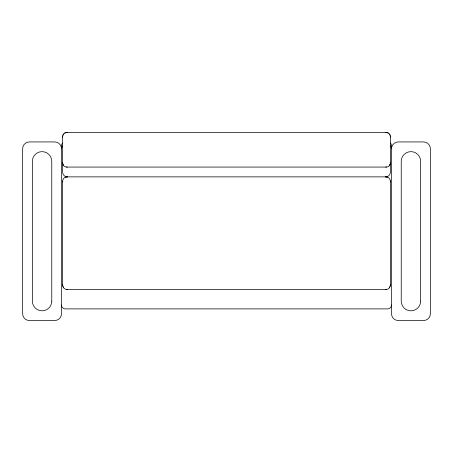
<?xml version="1.0" encoding="UTF-8"?>
<svg xmlns="http://www.w3.org/2000/svg" width="453" height="453" viewBox="0 0 453 453"><rect width="100%" height="100%" fill="white"/><g stroke="black" fill="none" stroke-linecap="round" stroke-linejoin="round"><path stroke-width="0.68" d="M391.522 148.726A6.795 6.795 0 0 1 398.317 141.931L423.555 141.931A6.795 6.795 0 0 1 430.35 148.726L430.35 313.742A6.795 6.795 0 0 1 423.555 320.537L398.317 320.537A6.795 6.795 0 0 1 391.522 313.742L391.522 145.809A3.884 3.884 0 0 0 390.384 143.063M61.478 148.726A6.795 6.795 0 0 0 54.683 141.931L29.445 141.931A6.795 6.795 0 0 0 22.65 148.726L22.65 313.742A6.795 6.795 0 0 0 29.445 320.537L54.683 320.537A6.795 6.795 0 0 0 61.478 313.742L61.478 145.809A3.884 3.884 0 0 1 62.616 143.063M385.696 176.874A4.66 4.615 0 0 0 390.356 172.259L390.356 136.381A3.958 3.924 0 0 0 386.398 132.463L66.602 132.463A3.958 3.924 0 0 0 62.644 136.381L62.644 172.259A4.66 4.615 0 0 0 67.304 176.874M390.265 145.985A4.66 4.615 0 0 1 390.356 146.885M62.644 146.885A4.66 4.615 0 0 1 62.735 145.985M390.356 162.451A4.66 4.615 0 0 1 390.265 163.352M390.005 164.218A4.66 4.615 0 0 1 389.569 165.017M386.607 166.976A4.66 4.615 0 0 1 385.696 167.066M385.696 132.463A4.66 4.615 0 0 1 388.283 133.239M389.569 134.513A4.66 4.615 0 0 1 390.005 135.311M390.265 136.172A4.66 4.615 0 0 1 390.356 137.072M62.644 137.072A4.66 4.615 0 0 1 62.735 136.172M62.995 135.311A4.66 4.615 0 0 1 63.431 134.513M64.717 133.239A4.66 4.615 0 0 1 67.304 132.463M67.304 167.066A4.66 4.615 0 0 1 66.393 166.976M63.431 165.017A4.66 4.615 0 0 1 62.995 164.218M62.735 163.352A4.66 4.615 0 0 1 62.644 162.451M390.356 163.142A3.958 3.924 0 0 1 386.398 167.066L66.602 167.066A3.958 3.924 0 0 1 62.644 163.142M390.356 284.427A5.045 5.045 0 0 1 390.26 285.413M389.971 286.358A5.045 5.045 0 0 1 389.506 287.236M386.296 289.382A5.045 5.045 0 0 1 385.31 289.478M385.31 176.874A5.045 5.045 0 0 1 387.241 177.259M390.26 180.94A5.045 5.045 0 0 1 390.356 181.919M62.644 181.919A5.045 5.045 0 0 1 62.741 180.94M65.759 177.259A5.045 5.045 0 0 1 67.69 176.874M67.69 289.478A5.045 5.045 0 0 1 66.704 289.382M63.494 287.236A5.045 5.045 0 0 1 63.029 286.358M62.741 285.413A5.045 5.045 0 0 1 62.644 284.427M391.522 305.011A3.884 3.884 0 0 1 387.638 308.889L65.362 308.889A3.884 3.884 0 0 1 61.478 305.011M386.064 176.874L66.936 176.874A4.292 4.292 0 0 0 62.644 181.166L62.644 285.186A4.292 4.292 0 0 0 66.936 289.478L386.064 289.478A4.292 4.292 0 0 0 390.356 285.186L390.356 181.166A4.292 4.292 0 0 0 386.064 176.874M420.644 301.132L420.644 161.336A9.7 9.7 0 0 0 410.933 151.636A9.7 9.7 0 0 0 401.228 161.336L401.228 301.132A9.7 9.7 0 0 0 410.939 310.832A9.7 9.7 0 0 0 420.644 301.132M51.772 301.132L51.772 161.336A9.7 9.7 0 0 0 42.061 151.636A9.7 9.7 0 0 0 32.356 161.336L32.356 301.132A9.7 9.7 0 0 0 42.067 310.832A9.7 9.7 0 0 0 51.772 301.132"/></g></svg>
